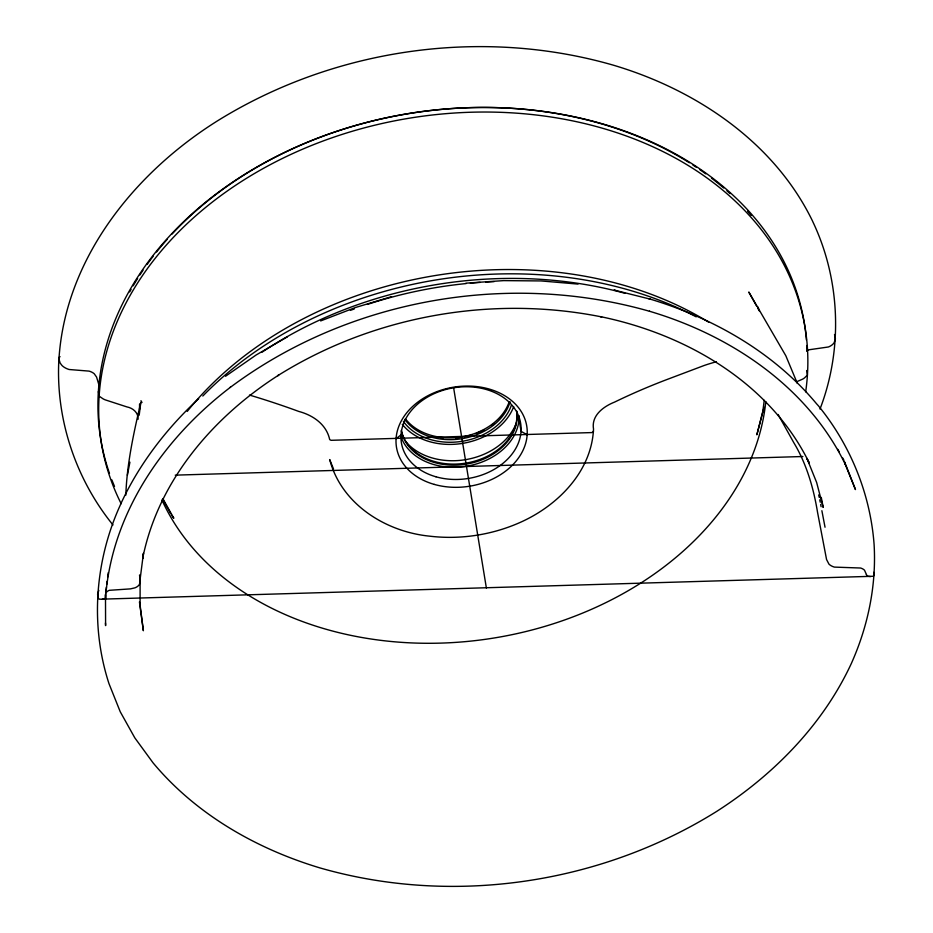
<?xml version="1.0" encoding="UTF-8"?>
<svg xmlns="http://www.w3.org/2000/svg" width="933" height="933" viewBox="0 0 933 933"><rect width="100%" height="100%" fill="white"/><g stroke="black" fill="none" stroke-linecap="round" stroke-linejoin="round"><path stroke-width="1.4" d="M820.002 409.062C843 349.21 840.458 280.087 812.993 222.112L812.421 220.841C773.935 141.769 695.586 89.51 613.051 65.088L612.759 65.007C480.39 27.022 332.58 48.808 215.989 121.791L215.768 121.943C134.084 173.666 66.045 258.184 59.047 357.502L58.907 358.913C55.444 418.509 75.445 478.652 112.975 524.952M105.487 594.251L105.592 625.611L105.464 622.952M139.553 409.552L139.565 403.989M125.827 495.131C126.9 463.736 133.734 432.819 140.836 402.321L139.18 415.197M105.861 591.37L106.409 587.055M106.782 584.175L107.155 581.294M107.703 576.967L108.263 572.64M102.327 599.383L105.534 598.333C111.435 513.115 163.975 437.88 230.463 387.242L230.218 387.428C348.242 299.178 508.228 270.85 649.718 311.33L649.45 311.237C730.492 335.215 807.418 386.53 845.193 464.156L844.645 462.826L855.468 489.58L844.482 461.625M716.404 361.759L714.445 362.296A142.376 91.142 3.7 0 0 704.123 365.503L665.672 380.011A606.427 388.186 3.7 0 0 614.672 402.053C603.523 406.461 591.149 415.477 593.528 429.075C591.475 472.716 556.103 507.26 517.757 523.471L517.582 523.553C489.965 535.285 459.316 539.729 429.507 536.148L429.285 536.125C385.434 531.682 341.291 504.018 329.711 459.584L333.524 468.996M764.244 400.315L762.821 411.395L756.85 434.813L764.08 407.231M127.389 475.212L129.909 462.173M593.481 431.128L593.213 431.699A3.265 2.088 3.7 0 1 591.942 432.574L331.215 440.306A3.265 2.088 3.7 0 1 329.676 439.525C326.457 424.468 313.103 415.22 298.758 411.43A606.427 388.186 3.7 0 0 249.484 395.067M105.534 598.333L105.417 594.986M98.816 590.344L97.592 594.228L98.466 598.508A2.729 1.749 3.7 0 0 99.761 599.219L872.903 576.279A2.729 1.749 3.7 0 0 873.953 575.498L873.755 572.326M198.671 398.694C166.634 428.445 139.472 463.584 121.033 503.354L120.042 505.639C94.933 561.06 90.069 625.542 108.963 683.586L120.24 711.762L134.807 737.851L153.059 762.844C196 814.334 256.26 848.762 319.937 867.912L320.229 867.993C452.598 905.978 600.409 884.192 716.999 811.209L717.22 811.057C773.923 774.577 823.186 724.568 851.631 662.873L851.806 662.43C868.017 625.821 876.332 585.761 874.163 545.688L874.116 544.779C870.419 494.035 850.464 445.064 818.311 405.703L816.585 403.802C773.83 352.534 713.827 318.258 650.429 299.19L648.867 298.793M396.07 438.638L401.027 434.895M225.518 376.267L256.097 355.006L287.434 336.813M796.817 381.679L802.473 379.206A13.575 8.689 3.7 0 0 804.573 377.842L807.418 375.101L806.66 370.518M320.66 320.929L355.473 307.505L391.522 296.671M465.964 283.166L503.622 280.623L541.105 280.938L578.04 284.087M175.252 475.142L802.881 456.517M870.407 576.594L867.433 576.162L866.36 574.518M650.429 299.19L614.077 290.058L615.395 290.396M527.168 434.755L521.046 431.338L519.051 419.15L517.092 418.52L516.917 417.459M834.522 334.492L835.397 338.772L834.172 342.656A15.791 10.111 3.7 0 1 828.457 346.971L809.249 349.735A11.744 7.522 3.7 0 0 806.765 351.006M171.334 514.759L173.806 518.247L162.832 498.584M142.014 402.461L141.769 402.088A27.885 17.844 3.7 0 1 140.976 400.7M837.822 449.333L839.187 451.77M842.581 457.858L843.933 460.284M756.581 305.977L748.791 292.029L785.831 355.765L797.318 383.346M757.993 308.52L759.415 311.051M163.053 499.925L170.646 513.523M778.134 414.52L793.691 442.499C806.602 463.853 813.553 488.076 817.588 512.544L826.568 559.555L828.947 564.115A11.837 7.569 3.7 0 0 834.382 567.101L860.576 568.022A8.514 5.446 3.7 0 1 864.529 570.238L866.325 574.32M758.121 307.109L758.832 309.791M818.684 494.898L819.256 497.452M819.745 499.843L820.235 502.246M820.678 504.461L821.11 506.689M821.273 497.417L823.186 507.412L816.632 482.443L806.87 458.301L809.296 463.036C770.052 382.67 685.848 334.224 600.7 316.684L601.703 316.917C491.481 294.816 373.06 315.914 277.742 375.684L278.699 375.101C213.307 416.818 158.085 480.798 142.667 558.447L143.449 553.246L140.113 579.265L140.09 605.179L143.367 630.743L139.437 601.89M821.88 510.701L825.04 527.227M58.907 358.913L60.12 363.019L62.045 365.561A15.791 10.111 3.7 0 0 69.112 369.503L89.043 371.112A11.744 7.522 3.7 0 1 94.245 373.771L96.566 377.06L98.793 384.443A93.23 59.677 3.7 0 1 99.306 386.437M453.683 388.14L486.373 587.988M98.362 391.533L99.108 396.117L102.817 398.671A13.575 8.689 3.7 0 0 105.347 399.895L126.865 406.893C132.987 408.024 138.352 412.666 138.154 419.22M139.53 574.95L140.288 581.597L139.32 584.583A11.837 7.569 3.7 0 1 134.912 587.848L130.468 588.875L109.278 590.321A8.514 5.446 3.7 0 0 106.082 592.735M765.806 401.587A312.298 237.355 -9.3 0 1 494.222 637.974A312.298 237.355 -9.3 0 1 161.899 499.901M519.11 415.85A60.412 45.915 -9.3 0 1 466.745 466.197A60.412 45.915 -9.3 0 1 400.619 435.688M516.905 412.141A58.557 44.504 -9.3 0 1 466.395 464.121A58.557 44.504 -9.3 0 1 401.482 431.466M516.742 411.091A58.557 44.504 -9.3 0 1 466.22 463.06A58.557 44.504 -9.3 0 1 401.307 430.416M121.173 503.727A356.558 271.002 -9.3 0 1 409.575 118.153A356.558 271.002 -9.3 0 1 805.669 391.837M187.23 411.418A349.28 265.473 -9.3 0 1 708.66 322.165M202.811 396.024A356.558 271.002 -9.3 0 1 696.228 316.847M261.916 352.266A356.558 271.002 -9.3 0 1 624.9 293.277M350.365 310.397A354.68 269.579 -9.3 0 1 354.272 308.963M367.427 304.415A354.68 269.579 -9.3 0 1 466.127 283.562M470.325 283.166A354.68 269.579 -9.3 0 1 480.11 282.384M485.708 282.034A354.68 269.579 -9.3 0 1 494.105 281.626M516.346 423.011A61.345 46.627 -9.3 0 1 465.684 459.642A61.345 46.627 -9.3 0 1 405.692 441.542M513.675 406.683A61.345 46.627 -9.3 0 1 462.29 443.432A61.345 46.627 -9.3 0 1 402.286 424.305M511.401 405.202A58.557 44.504 -9.3 0 1 461.275 441.437A58.557 44.504 -9.3 0 1 403.359 421.296M510.059 401.715A56.691 43.093 -9.3 0 1 462.22 438.638A56.691 43.093 -9.3 0 1 404.817 419.337M509.126 401.983A56.691 43.093 -9.3 0 1 461.928 436.854A56.691 43.093 -9.3 0 1 405.797 419.279M494.303 423.547A59.852 45.495 -9.3 0 1 492.158 425.11M484.005 429.996A59.852 45.495 -9.3 0 1 476.366 433.355M472.366 434.72A59.852 45.495 -9.3 0 1 464.098 436.807M459.887 437.519A59.852 45.495 -9.3 0 1 455.642 437.997M442.965 438.02A59.852 45.495 -9.3 0 1 440.201 437.74M129.687 291.901A354.68 269.579 -9.3 0 1 131.063 289.452M133.174 285.79A354.68 269.579 -9.3 0 1 137.606 278.535M139.903 274.932A354.68 269.579 -9.3 0 1 143.087 270.173M147.216 264.272A354.68 269.579 -9.3 0 1 153.164 256.272M156.546 251.957A354.68 269.579 -9.3 0 1 167.264 239.28M171.975 234.113A354.68 269.579 -9.3 0 1 689.359 162.75M692.834 164.978A354.68 269.579 -9.3 0 1 696.263 167.229M699.878 169.678A354.68 269.579 -9.3 0 1 705.791 173.865M711.552 178.168A354.68 269.579 -9.3 0 1 723.716 188.011M726.9 190.798A354.68 269.579 -9.3 0 1 730.038 193.609M747.613 211.29A354.68 269.579 -9.3 0 1 751.24 215.395M109.488 473.393A356.558 271.002 -9.3 0 1 396.292 115.785A356.558 271.002 -9.3 0 1 806.415 339.974M806.788 345.502A356.558 271.002 -9.3 0 1 807.022 351.041M114.514 486.396A356.558 271.002 -9.3 0 1 111.89 479.935M59.047 357.502A2.729 1.749 3.7 0 1 60.085 356.721M434.218 484.39A65.986 50.16 -9.3 0 0 526.958 427.571A65.986 50.16 -9.3 0 0 423.675 398.123A65.986 50.16 -9.3 0 0 434.218 484.39M435.956 476.786A60.412 45.915 -9.3 0 0 520.859 424.76A60.412 45.915 -9.3 0 0 426.299 397.808A60.412 45.915 -9.3 0 0 435.956 476.786"/></g></svg>
